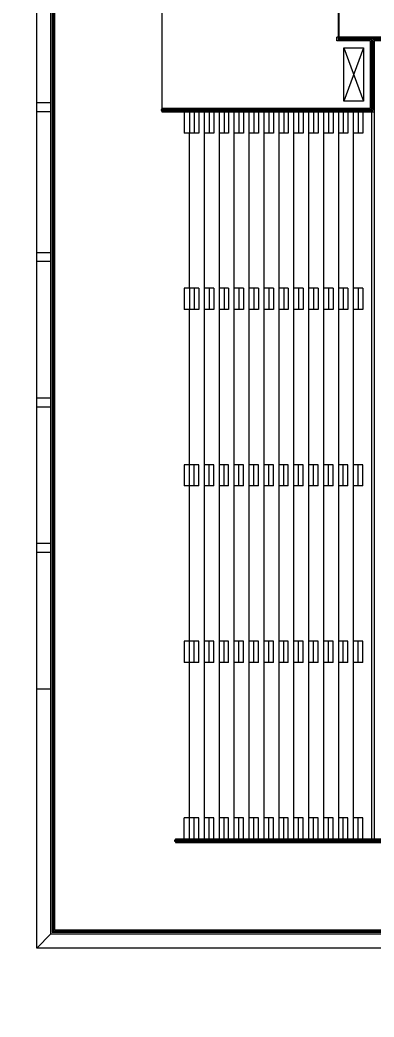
# Model space of a CAD drawing. Extents: x 23317406 to 24383751, y 42324270 to 43451021.
# Drawn here: x 24114371 to 24115700, y 43196501 to 43200248 of the extents above; entities that cross this region are included whole.
import ezdxf

# ---------------------------------------------------------------- set-up
doc = ezdxf.new("R2010")
doc.units = 0
doc.header["$MEASUREMENT"] = 0
doc.layers.add('CT', color=9, linetype='CONTINUOUS')
doc.layers.add('墙', color=7, linetype='CONTINUOUS')

msp = doc.modelspace()

# ---------------------------------------------------------------- linework, layer by layer
at = {"layer": 'CT', "color": 6, "linetype": 'ByBlock'}
for p, q in [((24114433.70132, 43199936.79794, -1), (24114433.70132, 43201045.46461, -1)), ((24114487.03465, 43199824.4861, -1), (24114487.03465, 43200912.13128, -1)), ((24114487.03465, 43196813.46461, -1), (24114487.03465, 43200912.13127, -1)), ((24114492.03468, 43200907.13125, -1), (24114492.02818, 43196818.46461, -1)), ((24114495.368, 43200903.79791, -1), (24114495.36152, 43196821.79794, -1)), ((24114500.36798, 43200898.79789, -1), (24114500.36153, 43196826.79794, -1)), ((24114903.70132, 43200898.79794, -1), (24114903.70132, 43199916.79794, -1)), ((24115565.36798, 43200376.79794, -1), (24115565.36798, 43200175.13128, -1)), ((24115568.70132, 43200376.79794, -1), (24115568.70132, 43200178.46461, -1)), ((24115560.36798, 43200170.13128, -1), (24115560.36798, 43200183.46461, -1)), ((24115565.36798, 43200183.46461, -1), (24115560.36798, 43200183.46461, -1)), ((24115687.03465, 43200170.13128, -1), (24115560.36798, 43200170.13128, -1)), ((24115692.03465, 43200175.13128, -1), (24115565.36798, 43200175.13128, -1)), ((24116407.03465, 43200183.46461, -1), (24115568.70132, 43200183.46461, -1)), ((24116407.03465, 43200178.46461, -1), (24115568.70132, 43200178.46461, -1)), ((24115687.03465, 43199938.13128, -1), (24115687.03465, 43200170.13128, -1)), ((24115687.03465, 43199916.79794, -1), (24115687.03465, 43200170.13128, -1)), ((24115692.03465, 43199911.79794, -1), (24115692.03465, 43200175.13128, -1)), ((24116407.03465, 43200175.13128, -1), (24115695.36798, 43200175.13128, -1)), ((24115695.36798, 43200175.13128, -1), (24115695.36798, 43199908.46461, -1)), ((24115700.36798, 43200170.13128, -1), (24115700.36798, 43199903.46461, -1)), ((24116407.03465, 43200170.13128, -1), (24115700.36798, 43200170.13128, -1)), ((24115587.03465, 43200143.46461, -1), (24115660.36798, 43199943.46461, -1)), ((24115660.36798, 43200143.46461, -1), (24115587.03465, 43199943.46461, -1)), ((24115587.03465, 43200143.46461, -1), (24115660.36798, 43200143.46461, -1)), ((24115587.03465, 43199943.46461, -1), (24115587.03465, 43200143.46461, -1)), ((24115660.36798, 43200143.46461, -1), (24115660.36798, 43199943.46461, -1)), ((24114433.70132, 43199903.46461, -1), (24114433.70132, 43199936.79794, -1)), ((24114487.03465, 43199936.79794, -1), (24114433.70132, 43199936.79794, -1)), ((24115660.36798, 43199943.46461, -1), (24115587.03465, 43199943.46461, -1)), ((24114487.03465, 43199903.46461, -1), (24114433.70132, 43199903.46461, -1)), ((24114433.70132, 43199373.46461, -1), (24114433.70132, 43199903.46461, -1)), ((24115692.03465, 43199911.79794, -1), (24114900.36798, 43199911.79794, -1)), ((24114900.36798, 43199911.79794, -1), (24114900.36798, 43199908.46461, -1)), ((24114900.36798, 43199908.46461, -1), (24115695.36798, 43199908.46461, -1)), ((24114903.70132, 43199916.79794, -1), (24115687.03465, 43199916.79794, -1)), ((24114903.70132, 43199916.79794, -1), (24114903.70132, 43199911.79794, -1)), ((24114903.70132, 43199908.46461, -1), (24114903.70132, 43199903.46461, -1)), ((24114903.70132, 43199903.46461, -1), (24115700.36798, 43199903.46461, -1)), ((24114987.70132, 43199903.46461, -1), (24114987.70132, 43199823.46461, -1)), ((24115007.70132, 43199903.46461, -1), (24115007.70132, 43199823.46461, -1)), ((24115025.03465, 43199903.46461, -1), (24115025.03465, 43199823.46461, -1)), ((24115042.36798, 43199903.46461, -1), (24115042.36798, 43199823.46461, -1)), ((24115063.70132, 43197170.13128, -1), (24115063.70132, 43199903.46461, -1)), ((24115081.03465, 43199903.46461, -1), (24115081.03465, 43199823.46461, -1)), ((24115098.36798, 43199903.46461, -1), (24115098.36798, 43199823.46461, -1)), ((24115119.70132, 43197170.13128, -1), (24115119.70132, 43199903.46461, -1)), ((24115137.03465, 43199903.46461, -1), (24115137.03465, 43199823.46461, -1)), ((24115154.36798, 43199903.46461, -1), (24115154.36798, 43199823.46461, -1)), ((24115175.70132, 43197170.13128, -1), (24115175.70132, 43199903.46461, -1)), ((24115193.03465, 43199903.46461, -1), (24115193.03465, 43199823.46461, -1)), ((24115210.36798, 43199903.46461, -1), (24115210.36798, 43199823.46461, -1)), ((24115231.70132, 43197170.13128, -1), (24115231.70132, 43199903.46461, -1)), ((24115249.03465, 43199903.46461, -1), (24115249.03465, 43199823.46461, -1)), ((24115266.36798, 43199903.46461, -1), (24115266.36798, 43199823.46461, -1)), ((24115287.70132, 43197170.13128, -1), (24115287.70132, 43199903.46461, -1)), ((24115305.03465, 43199903.46461, -1), (24115305.03465, 43199823.46461, -1)), ((24115322.36798, 43199903.46461, -1), (24115322.36798, 43199823.46461, -1)), ((24115343.70132, 43197170.13128, -1), (24115343.70132, 43199903.46461, -1)), ((24115361.03465, 43199903.46461, -1), (24115361.03465, 43199823.46461, -1)), ((24115378.36798, 43199903.46461, -1), (24115378.36798, 43199823.46461, -1)), ((24115399.70132, 43197170.13128, -1), (24115399.70132, 43199903.46461, -1)), ((24115417.03465, 43199903.46461, -1), (24115417.03465, 43199823.46461, -1)), ((24115434.36798, 43199903.46461, -1), (24115434.36798, 43199823.46461, -1)), ((24115455.70132, 43197170.13128, -1), (24115455.70132, 43199903.46461, -1)), ((24115473.03465, 43199903.46461, -1), (24115473.03465, 43199823.46461, -1)), ((24115490.36798, 43199903.46461, -1), (24115490.36798, 43199823.46461, -1)), ((24115511.70132, 43197170.13128, -1), (24115511.70132, 43199903.46461, -1)), ((24115529.03465, 43199903.46461, -1), (24115529.03465, 43199823.46461, -1)), ((24115546.36798, 43199903.46461, -1), (24115546.36798, 43199823.46461, -1)), ((24115567.70132, 43197170.13128, -1), (24115567.70132, 43199903.46461, -1)), ((24115585.03465, 43199903.46461, -1), (24115585.03465, 43199823.46461, -1)), ((24115602.36798, 43199903.46461, -1), (24115602.36798, 43199823.46461, -1)), ((24115623.70132, 43197170.13128, -1), (24115623.70132, 43199903.46461, -1)), ((24115641.03465, 43199903.46461, -1), (24115641.03465, 43199823.46461, -1)), ((24115658.36798, 43199903.46461, -1), (24115658.36798, 43199823.46461, -1)), ((24115690.36798, 43199903.46461, -1), (24115690.36798, 43197170.13128, -1)), ((24115700.36798, 43199903.46461, -1), (24115700.36798, 43197170.13128, -1)), ((24115007.70132, 43199823.46461, -1), (24114987.70132, 43199823.46461, -1)), ((24115042.36798, 43199823.46461, -1), (24115007.70132, 43199823.46461, -1)), ((24115007.70132, 43199240.13128, -1), (24115007.70132, 43199823.46461, -1)), ((24115098.36798, 43199823.46461, -1), (24115063.70132, 43199823.46461, -1)), ((24115154.36798, 43199823.46461, -1), (24115119.70132, 43199823.46461, -1)), ((24115210.36798, 43199823.46461, -1), (24115175.70132, 43199823.46461, -1)), ((24115266.36798, 43199823.46461, -1), (24115231.70132, 43199823.46461, -1)), ((24115322.36798, 43199823.46461, -1), (24115287.70132, 43199823.46461, -1)), ((24115378.36798, 43199823.46461, -1), (24115343.70132, 43199823.46461, -1)), ((24115434.36798, 43199823.46461, -1), (24115399.70132, 43199823.46461, -1)), ((24115490.36798, 43199823.46461, -1), (24115455.70132, 43199823.46461, -1)), ((24115546.36798, 43199823.46461, -1), (24115511.70132, 43199823.46461, -1)), ((24115602.36798, 43199823.46461, -1), (24115567.70132, 43199823.46461, -1)), ((24115658.36798, 43199823.46461, -1), (24115623.70132, 43199823.46461, -1)), ((24114433.70132, 43199340.13128, -1), (24114433.70132, 43199373.46461, -1)), ((24114487.03465, 43199373.46461, -1), (24114433.70132, 43199373.46461, -1)), ((24114487.03465, 43199340.13128, -1), (24114433.70132, 43199340.13128, -1)), ((24114433.70132, 43198826.79794, -1), (24114433.70132, 43199340.13128, -1)), ((24114987.70132, 43199240.13128, -1), (24114987.70132, 43199160.13128, -1)), ((24115007.70132, 43199240.13128, -1), (24114987.70132, 43199240.13128, -1)), ((24115042.36798, 43199240.13128, -1), (24115007.70132, 43199240.13128, -1)), ((24115007.70132, 43199240.13128, -1), (24115007.70132, 43199160.13128, -1)), ((24115025.03465, 43199240.13128, -1), (24115025.03465, 43199160.13128, -1)), ((24115042.36798, 43199240.13128, -1), (24115042.36798, 43199160.13128, -1)), ((24115098.36798, 43199240.13128, -1), (24115063.70132, 43199240.13128, -1)), ((24115081.03465, 43199240.13128, -1), (24115081.03465, 43199160.13128, -1)), ((24115098.36798, 43199240.13128, -1), (24115098.36798, 43199160.13128, -1)), ((24115154.36798, 43199240.13128, -1), (24115119.70132, 43199240.13128, -1)), ((24115137.03465, 43199240.13128, -1), (24115137.03465, 43199160.13128, -1)), ((24115154.36798, 43199240.13128, -1), (24115154.36798, 43199160.13128, -1)), ((24115210.36798, 43199240.13128, -1), (24115175.70132, 43199240.13128, -1)), ((24115193.03465, 43199240.13128, -1), (24115193.03465, 43199160.13128, -1)), ((24115210.36798, 43199240.13128, -1), (24115210.36798, 43199160.13128, -1)), ((24115266.36798, 43199240.13128, -1), (24115231.70132, 43199240.13128, -1)), ((24115249.03465, 43199240.13128, -1), (24115249.03465, 43199160.13128, -1)), ((24115266.36798, 43199240.13128, -1), (24115266.36798, 43199160.13128, -1)), ((24115322.36798, 43199240.13128, -1), (24115287.70132, 43199240.13128, -1)), ((24115305.03465, 43199240.13128, -1), (24115305.03465, 43199160.13128, -1)), ((24115322.36798, 43199240.13128, -1), (24115322.36798, 43199160.13128, -1)), ((24115378.36798, 43199240.13128, -1), (24115343.70132, 43199240.13128, -1)), ((24115361.03465, 43199240.13128, -1), (24115361.03465, 43199160.13128, -1)), ((24115378.36798, 43199240.13128, -1), (24115378.36798, 43199160.13128, -1)), ((24115434.36798, 43199240.13128, -1), (24115399.70132, 43199240.13128, -1)), ((24115417.03465, 43199240.13128, -1), (24115417.03465, 43199160.13128, -1)), ((24115434.36798, 43199240.13128, -1), (24115434.36798, 43199160.13128, -1)), ((24115490.36798, 43199240.13128, -1), (24115455.70132, 43199240.13128, -1)), ((24115473.03465, 43199240.13128, -1), (24115473.03465, 43199160.13128, -1)), ((24115490.36798, 43199240.13128, -1), (24115490.36798, 43199160.13128, -1)), ((24115546.36798, 43199240.13128, -1), (24115511.70132, 43199240.13128, -1)), ((24115529.03465, 43199240.13128, -1), (24115529.03465, 43199160.13128, -1)), ((24115546.36798, 43199240.13128, -1), (24115546.36798, 43199160.13128, -1)), ((24115602.36798, 43199240.13128, -1), (24115567.70132, 43199240.13128, -1)), ((24115585.03465, 43199240.13128, -1), (24115585.03465, 43199160.13128, -1)), ((24115602.36798, 43199240.13128, -1), (24115602.36798, 43199160.13128, -1)), ((24115658.36798, 43199240.13128, -1), (24115623.70132, 43199240.13128, -1)), ((24115641.03465, 43199240.13128, -1), (24115641.03465, 43199160.13128, -1)), ((24115658.36798, 43199240.13128, -1), (24115658.36798, 43199160.13128, -1)), ((24115007.70132, 43199160.13128, -1), (24114987.70132, 43199160.13128, -1)), ((24115042.36798, 43199160.13128, -1), (24115007.70132, 43199160.13128, -1)), ((24115007.70132, 43198576.79794, -1), (24115007.70132, 43199160.13128, -1)), ((24115098.36798, 43199160.13128, -1), (24115063.70132, 43199160.13128, -1)), ((24115154.36798, 43199160.13128, -1), (24115119.70132, 43199160.13128, -1)), ((24115210.36798, 43199160.13128, -1), (24115175.70132, 43199160.13128, -1)), ((24115266.36798, 43199160.13128, -1), (24115231.70132, 43199160.13128, -1)), ((24115322.36798, 43199160.13128, -1), (24115287.70132, 43199160.13128, -1)), ((24115378.36798, 43199160.13128, -1), (24115343.70132, 43199160.13128, -1)), ((24115434.36798, 43199160.13128, -1), (24115399.70132, 43199160.13128, -1)), ((24115490.36798, 43199160.13128, -1), (24115455.70132, 43199160.13128, -1)), ((24115546.36798, 43199160.13128, -1), (24115511.70132, 43199160.13128, -1)), ((24115602.36798, 43199160.13128, -1), (24115567.70132, 43199160.13128, -1)), ((24115658.36798, 43199160.13128, -1), (24115623.70132, 43199160.13128, -1)), ((24114433.70132, 43198793.46461, -1), (24114433.70132, 43198826.79794, -1)), ((24114487.03465, 43198826.79794, -1), (24114433.70132, 43198826.79794, -1)), ((24114487.03465, 43198793.46461, -1), (24114433.70132, 43198793.46461, -1)), ((24114433.70132, 43198280.13128, -1), (24114433.70132, 43198793.46461, -1)), ((24114987.70132, 43198576.79794, -1), (24114987.70132, 43198496.79794, -1)), ((24115007.70132, 43198576.79794, -1), (24114987.70132, 43198576.79794, -1)), ((24115042.36798, 43198576.79794, -1), (24115007.70132, 43198576.79794, -1)), ((24115007.70132, 43198496.79794, -1), (24115007.70132, 43198576.79794, -1)), ((24115025.03465, 43198496.79794, -1), (24115025.03465, 43198576.79794, -1)), ((24115042.36798, 43198496.79794, -1), (24115042.36798, 43198576.79794, -1)), ((24115098.36798, 43198576.79794, -1), (24115063.70132, 43198576.79794, -1)), ((24115081.03465, 43198496.79794, -1), (24115081.03465, 43198576.79794, -1)), ((24115098.36798, 43198496.79794, -1), (24115098.36798, 43198576.79794, -1)), ((24115154.36798, 43198576.79794, -1), (24115119.70132, 43198576.79794, -1)), ((24115137.03465, 43198496.79794, -1), (24115137.03465, 43198576.79794, -1)), ((24115154.36798, 43198496.79794, -1), (24115154.36798, 43198576.79794, -1)), ((24115210.36798, 43198576.79794, -1), (24115175.70132, 43198576.79794, -1)), ((24115193.03465, 43198496.79794, -1), (24115193.03465, 43198576.79794, -1)), ((24115210.36798, 43198496.79794, -1), (24115210.36798, 43198576.79794, -1)), ((24115266.36798, 43198576.79794, -1), (24115231.70132, 43198576.79794, -1)), ((24115249.03465, 43198496.79794, -1), (24115249.03465, 43198576.79794, -1)), ((24115266.36798, 43198496.79794, -1), (24115266.36798, 43198576.79794, -1)), ((24115322.36798, 43198576.79794, -1), (24115287.70132, 43198576.79794, -1)), ((24115305.03465, 43198496.79794, -1), (24115305.03465, 43198576.79794, -1)), ((24115322.36798, 43198496.79794, -1), (24115322.36798, 43198576.79794, -1)), ((24115378.36798, 43198576.79794, -1), (24115343.70132, 43198576.79794, -1)), ((24115361.03465, 43198496.79794, -1), (24115361.03465, 43198576.79794, -1)), ((24115378.36798, 43198496.79794, -1), (24115378.36798, 43198576.79794, -1)), ((24115434.36798, 43198576.79794, -1), (24115399.70132, 43198576.79794, -1)), ((24115417.03465, 43198496.79794, -1), (24115417.03465, 43198576.79794, -1)), ((24115434.36798, 43198496.79794, -1), (24115434.36798, 43198576.79794, -1)), ((24115490.36798, 43198576.79794, -1), (24115455.70132, 43198576.79794, -1)), ((24115473.03465, 43198496.79794, -1), (24115473.03465, 43198576.79794, -1)), ((24115490.36798, 43198496.79794, -1), (24115490.36798, 43198576.79794, -1)), ((24115546.36798, 43198576.79794, -1), (24115511.70132, 43198576.79794, -1)), ((24115529.03465, 43198496.79794, -1), (24115529.03465, 43198576.79794, -1)), ((24115546.36798, 43198496.79794, -1), (24115546.36798, 43198576.79794, -1)), ((24115602.36798, 43198576.79794, -1), (24115567.70132, 43198576.79794, -1)), ((24115585.03465, 43198496.79794, -1), (24115585.03465, 43198576.79794, -1)), ((24115602.36798, 43198496.79794, -1), (24115602.36798, 43198576.79794, -1)), ((24115658.36798, 43198576.79794, -1), (24115623.70132, 43198576.79794, -1)), ((24115641.03465, 43198496.79794, -1), (24115641.03465, 43198576.79794, -1)), ((24115658.36798, 43198496.79794, -1), (24115658.36798, 43198576.79794, -1)), ((24115007.70132, 43198496.79794, -1), (24114987.70132, 43198496.79794, -1)), ((24115042.36798, 43198496.79794, -1), (24115007.70132, 43198496.79794, -1)), ((24115007.70132, 43197913.46461, -1), (24115007.70132, 43198496.79794, -1)), ((24115098.36798, 43198496.79794, -1), (24115063.70132, 43198496.79794, -1)), ((24115154.36798, 43198496.79794, -1), (24115119.70132, 43198496.79794, -1)), ((24115210.36798, 43198496.79794, -1), (24115175.70132, 43198496.79794, -1)), ((24115266.36798, 43198496.79794, -1), (24115231.70132, 43198496.79794, -1)), ((24115322.36798, 43198496.79794, -1), (24115287.70132, 43198496.79794, -1)), ((24115378.36798, 43198496.79794, -1), (24115343.70132, 43198496.79794, -1)), ((24115434.36798, 43198496.79794, -1), (24115399.70132, 43198496.79794, -1)), ((24115490.36798, 43198496.79794, -1), (24115455.70132, 43198496.79794, -1)), ((24115546.36798, 43198496.79794, -1), (24115511.70132, 43198496.79794, -1)), ((24115602.36798, 43198496.79794, -1), (24115567.70132, 43198496.79794, -1)), ((24115658.36798, 43198496.79794, -1), (24115623.70132, 43198496.79794, -1)), ((24114433.70132, 43198246.79794, -1), (24114433.70132, 43198280.13128, -1)), ((24114487.03465, 43198280.13128, -1), (24114433.70132, 43198280.13128, -1)), ((24114433.70132, 43197733.46461, -1), (24114433.70132, 43198246.79794, -1)), ((24114487.03465, 43198246.79794, -1), (24114433.70132, 43198246.79794, -1)), ((24114987.70132, 43197913.46461, -1), (24114987.70132, 43197833.46461, -1)), ((24115007.70132, 43197913.46461, -1), (24114987.70132, 43197913.46461, -1)), ((24115042.36798, 43197913.46461, -1), (24115007.70132, 43197913.46461, -1)), ((24115007.70132, 43197833.46461, -1), (24115007.70132, 43197913.46461, -1)), ((24115025.03465, 43197833.46461, -1), (24115025.03465, 43197913.46461, -1)), ((24115042.36798, 43197833.46461, -1), (24115042.36798, 43197913.46461, -1)), ((24115098.36798, 43197913.46461, -1), (24115063.70132, 43197913.46461, -1)), ((24115081.03465, 43197833.46461, -1), (24115081.03465, 43197913.46461, -1)), ((24115098.36798, 43197833.46461, -1), (24115098.36798, 43197913.46461, -1)), ((24115154.36798, 43197913.46461, -1), (24115119.70132, 43197913.46461, -1)), ((24115137.03465, 43197833.46461, -1), (24115137.03465, 43197913.46461, -1)), ((24115154.36798, 43197833.46461, -1), (24115154.36798, 43197913.46461, -1)), ((24115210.36798, 43197913.46461, -1), (24115175.70132, 43197913.46461, -1)), ((24115193.03465, 43197833.46461, -1), (24115193.03465, 43197913.46461, -1)), ((24115210.36798, 43197833.46461, -1), (24115210.36798, 43197913.46461, -1)), ((24115266.36798, 43197913.46461, -1), (24115231.70132, 43197913.46461, -1)), ((24115249.03465, 43197833.46461, -1), (24115249.03465, 43197913.46461, -1)), ((24115266.36798, 43197833.46461, -1), (24115266.36798, 43197913.46461, -1)), ((24115322.36798, 43197913.46461, -1), (24115287.70132, 43197913.46461, -1)), ((24115305.03465, 43197833.46461, -1), (24115305.03465, 43197913.46461, -1)), ((24115322.36798, 43197833.46461, -1), (24115322.36798, 43197913.46461, -1)), ((24115378.36798, 43197913.46461, -1), (24115343.70132, 43197913.46461, -1)), ((24115361.03465, 43197833.46461, -1), (24115361.03465, 43197913.46461, -1)), ((24115378.36798, 43197833.46461, -1), (24115378.36798, 43197913.46461, -1)), ((24115434.36798, 43197913.46461, -1), (24115399.70132, 43197913.46461, -1)), ((24115417.03465, 43197833.46461, -1), (24115417.03465, 43197913.46461, -1)), ((24115434.36798, 43197833.46461, -1), (24115434.36798, 43197913.46461, -1)), ((24115490.36798, 43197913.46461, -1), (24115455.70132, 43197913.46461, -1)), ((24115473.03465, 43197833.46461, -1), (24115473.03465, 43197913.46461, -1)), ((24115490.36798, 43197833.46461, -1), (24115490.36798, 43197913.46461, -1)), ((24115546.36798, 43197913.46461, -1), (24115511.70132, 43197913.46461, -1)), ((24115529.03465, 43197833.46461, -1), (24115529.03465, 43197913.46461, -1)), ((24115546.36798, 43197833.46461, -1), (24115546.36798, 43197913.46461, -1)), ((24115602.36798, 43197913.46461, -1), (24115567.70132, 43197913.46461, -1)), ((24115585.03465, 43197833.46461, -1), (24115585.03465, 43197913.46461, -1)), ((24115602.36798, 43197833.46461, -1), (24115602.36798, 43197913.46461, -1)), ((24115658.36798, 43197913.46461, -1), (24115623.70132, 43197913.46461, -1)), ((24115641.03465, 43197833.46461, -1), (24115641.03465, 43197913.46461, -1)), ((24115658.36798, 43197833.46461, -1), (24115658.36798, 43197913.46461, -1)), ((24115007.70132, 43197833.46461, -1), (24114987.70132, 43197833.46461, -1)), ((24115042.36798, 43197833.46461, -1), (24115007.70132, 43197833.46461, -1)), ((24115007.70132, 43197250.13128, -1), (24115007.70132, 43197833.46461, -1)), ((24115098.36798, 43197833.46461, -1), (24115063.70132, 43197833.46461, -1)), ((24115154.36798, 43197833.46461, -1), (24115119.70132, 43197833.46461, -1)), ((24115210.36798, 43197833.46461, -1), (24115175.70132, 43197833.46461, -1)), ((24115266.36798, 43197833.46461, -1), (24115231.70132, 43197833.46461, -1)), ((24115322.36798, 43197833.46461, -1), (24115287.70132, 43197833.46461, -1)), ((24115378.36798, 43197833.46461, -1), (24115343.70132, 43197833.46461, -1)), ((24115434.36798, 43197833.46461, -1), (24115399.70132, 43197833.46461, -1)), ((24115490.36798, 43197833.46461, -1), (24115455.70132, 43197833.46461, -1)), ((24115546.36798, 43197833.46461, -1), (24115511.70132, 43197833.46461, -1)), ((24115602.36798, 43197833.46461, -1), (24115567.70132, 43197833.46461, -1)), ((24115658.36798, 43197833.46461, -1), (24115623.70132, 43197833.46461, -1)), ((24114433.70132, 43196760.13128, -1), (24114433.70132, 43197733.46461, -1)), ((24114487.03465, 43197733.46461, -1), (24114433.70132, 43197733.46461, -1)), ((24114987.70132, 43197170.13128, -1), (24114987.70132, 43197250.13128, -1)), ((24115007.70132, 43197250.13128, -1), (24114987.70132, 43197250.13128, -1)), ((24115007.70132, 43197170.13128, -1), (24115007.70132, 43197250.13128, -1)), ((24115042.36798, 43197250.13128, -1), (24115007.70132, 43197250.13128, -1)), ((24115025.03465, 43197170.13128, -1), (24115025.03465, 43197250.13128, -1)), ((24115042.36798, 43197170.13128, -1), (24115042.36798, 43197250.13128, -1)), ((24115098.36798, 43197250.13128, -1), (24115063.70132, 43197250.13128, -1)), ((24115081.03465, 43197170.13128, -1), (24115081.03465, 43197250.13128, -1)), ((24115098.36798, 43197170.13128, -1), (24115098.36798, 43197250.13128, -1)), ((24115154.36798, 43197250.13128, -1), (24115119.70132, 43197250.13128, -1)), ((24115137.03465, 43197170.13128, -1), (24115137.03465, 43197250.13128, -1)), ((24115154.36798, 43197170.13128, -1), (24115154.36798, 43197250.13128, -1)), ((24115210.36798, 43197250.13128, -1), (24115175.70132, 43197250.13128, -1)), ((24115193.03465, 43197170.13128, -1), (24115193.03465, 43197250.13128, -1)), ((24115210.36798, 43197170.13128, -1), (24115210.36798, 43197250.13128, -1)), ((24115266.36798, 43197250.13128, -1), (24115231.70132, 43197250.13128, -1)), ((24115249.03465, 43197170.13128, -1), (24115249.03465, 43197250.13128, -1)), ((24115266.36798, 43197170.13128, -1), (24115266.36798, 43197250.13128, -1)), ((24115322.36798, 43197250.13128, -1), (24115287.70132, 43197250.13128, -1)), ((24115305.03465, 43197170.13128, -1), (24115305.03465, 43197250.13128, -1)), ((24115322.36798, 43197170.13128, -1), (24115322.36798, 43197250.13128, -1)), ((24115378.36798, 43197250.13128, -1), (24115343.70132, 43197250.13128, -1)), ((24115361.03465, 43197170.13128, -1), (24115361.03465, 43197250.13128, -1)), ((24115378.36798, 43197170.13128, -1), (24115378.36798, 43197250.13128, -1)), ((24115434.36798, 43197250.13128, -1), (24115399.70132, 43197250.13128, -1)), ((24115417.03465, 43197170.13128, -1), (24115417.03465, 43197250.13128, -1)), ((24115434.36798, 43197170.13128, -1), (24115434.36798, 43197250.13128, -1)), ((24115490.36798, 43197250.13128, -1), (24115455.70132, 43197250.13128, -1)), ((24115473.03465, 43197170.13128, -1), (24115473.03465, 43197250.13128, -1)), ((24115490.36798, 43197170.13128, -1), (24115490.36798, 43197250.13128, -1)), ((24115546.36798, 43197250.13128, -1), (24115511.70132, 43197250.13128, -1)), ((24115529.03465, 43197170.13128, -1), (24115529.03465, 43197250.13128, -1)), ((24115546.36798, 43197170.13128, -1), (24115546.36798, 43197250.13128, -1)), ((24115602.36798, 43197250.13128, -1), (24115567.70132, 43197250.13128, -1)), ((24115585.03465, 43197170.13128, -1), (24115585.03465, 43197250.13128, -1)), ((24115602.36798, 43197170.13128, -1), (24115602.36798, 43197250.13128, -1)), ((24115658.36798, 43197250.13128, -1), (24115623.70132, 43197250.13128, -1)), ((24115641.03465, 43197170.13128, -1), (24115641.03465, 43197250.13128, -1)), ((24115658.36798, 43197170.13128, -1), (24115658.36798, 43197250.13128, -1)), ((24116467.03465, 43197165.13127, -1), (24114951.03465, 43197165.13128, -1)), ((24114951.03465, 43197165.13128, -1), (24114951.03465, 43197161.79794, -1)), ((24114951.03465, 43197161.79794, -1), (24116467.03465, 43197161.79794, -1)), ((24114954.36798, 43197170.13128, -1), (24118153.70132, 43197170.13128, -1)), ((24114954.36798, 43197170.13128, -1), (24114954.36798, 43197165.13128, -1)), ((24114954.36798, 43197161.79794, -1), (24114954.36798, 43197156.79794, -1)), ((24114954.36798, 43197156.79794, -1), (24118153.70132, 43197156.79794, -1)), ((24114487.03465, 43196813.46461, -1), (24114433.70132, 43196760.13128, -1)), ((24114487.03465, 43196813.46461, -1), (24118173.70132, 43196813.46461, -1)), ((24118178.70132, 43196818.46461, -1), (24114492.02818, 43196818.46461, -1)), ((24118200.36798, 43196821.79794, -1), (24114495.36152, 43196821.79794, -1)), ((24118187.03465, 43196826.79794, -1), (24114500.36153, 43196826.79794, -1)), ((24118120.36798, 43196760.13128, -1), (24114433.70132, 43196760.13128, -1))]:
    msp.add_line(p, q, dxfattribs=at)
msp.add_arc((24120013.70132, 43182740.84477, -1), 13951.024, 56.115546356, 123.884453644, dxfattribs=at)
at = {"layer": '墙', "ltscale": 5000}
for start, end in [(67.1172342395, 67.1172342395), (66.2587266313, 66.2587266313), (64.4772342395, 64.4772342395), (64.9387266313, 64.9387266313)]:
    msp.add_arc((23850578.58196, 42857442.58139), 533172.67138, start, end, dxfattribs=at)
at = {"layer": '墙'}
for centre, start, end in [((23850634.74669, 42857737.27781), 79.4743453394, 79.4743453394), ((23850639.30178, 42857736.37231), 78.1227654233, 78.1227654233), ((23850644.55659, 42857735.23786), 77.5606287088, 77.5606287088), ((23850649.0789, 42857734.18074), 76.2090487927, 76.2090487927)]:
    msp.add_arc(centre, 530172.67138, start, end, dxfattribs=at)

doc.saveas('drawing.dxf')
